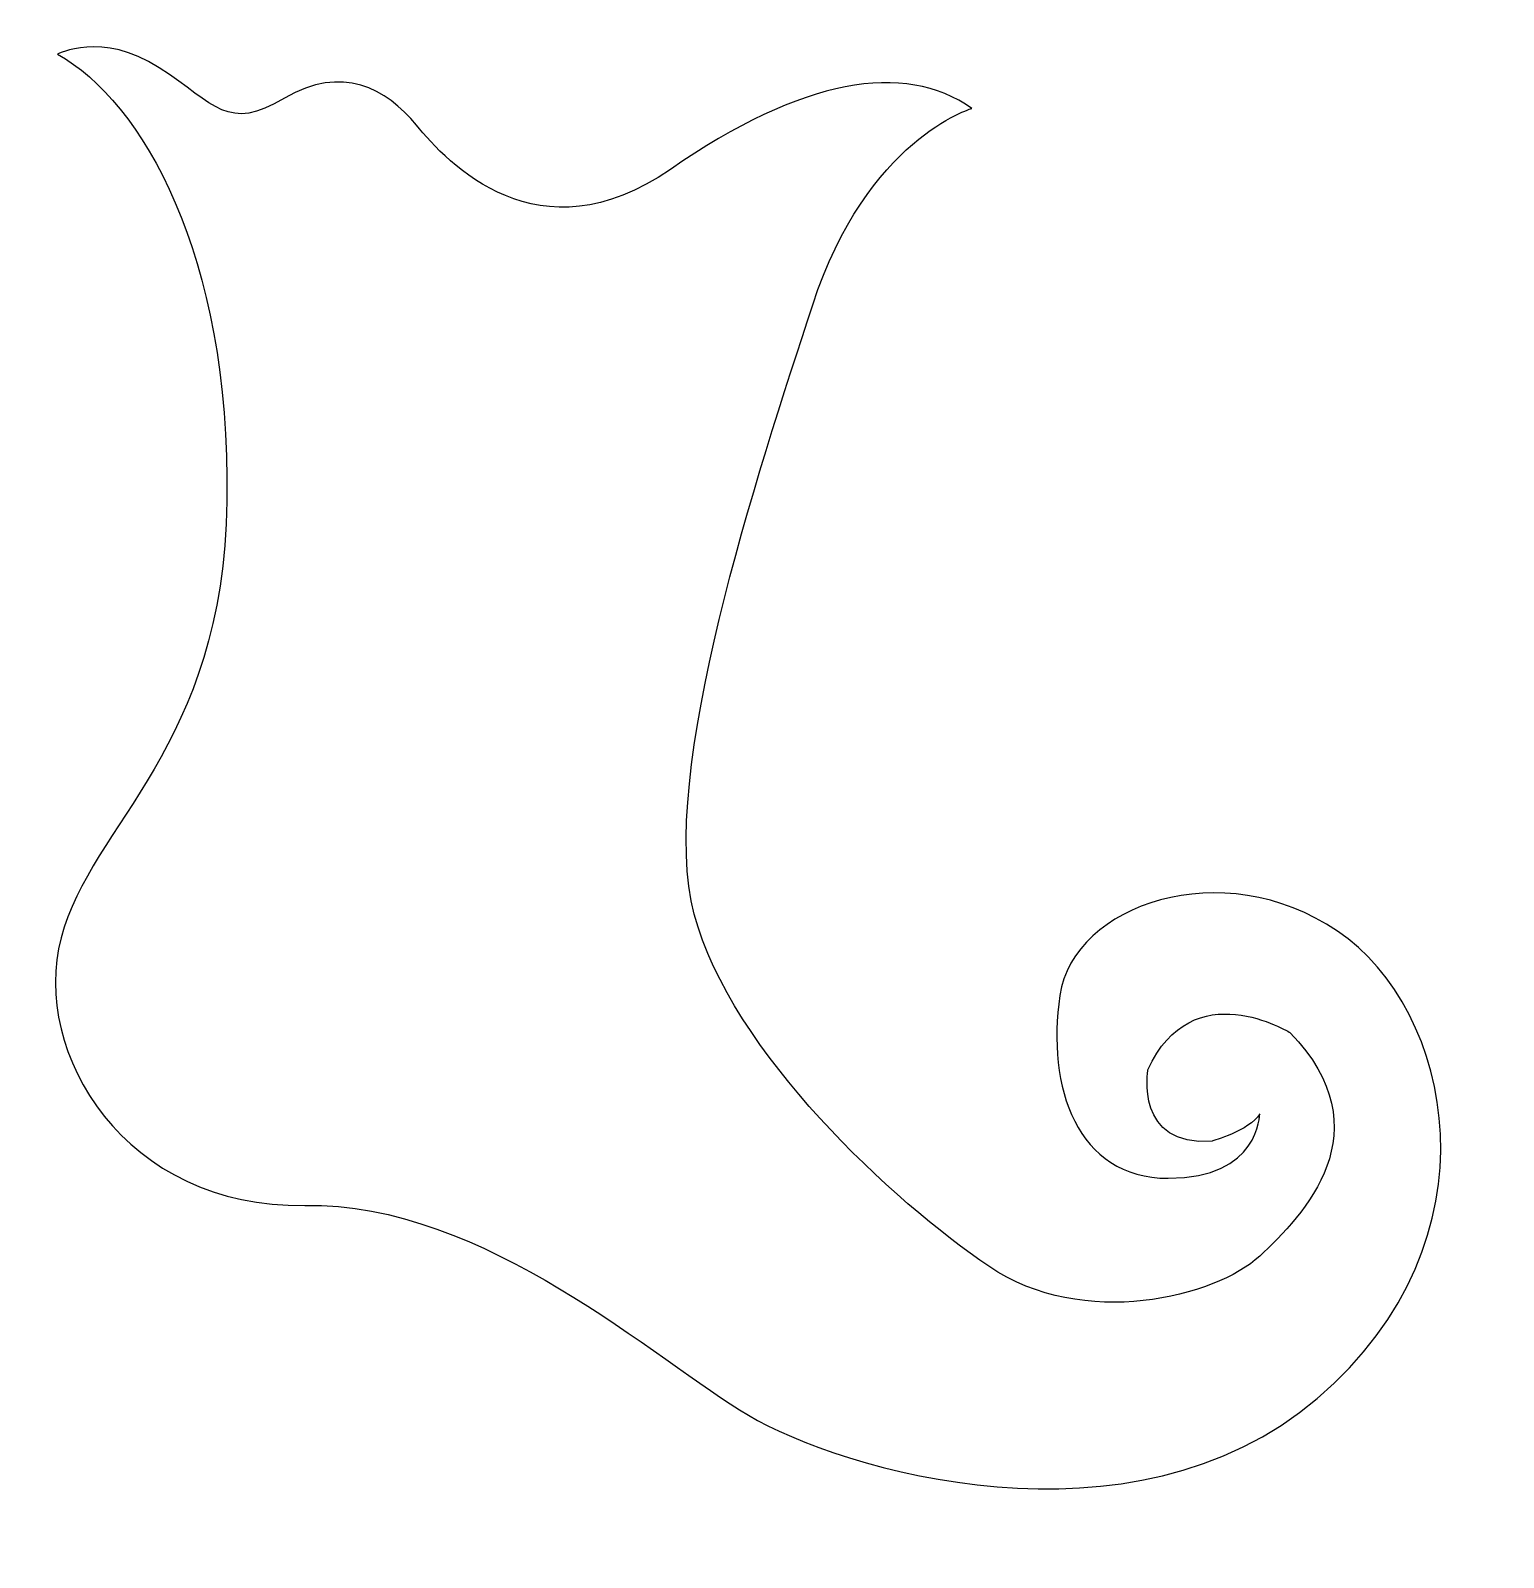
# Model space of a CAD drawing. Header units: centimetres. Extents: x -7.6 to 8, y -8.4 to 7.8.
import ezdxf

# ---------------------------------------------------------------- set-up
doc = ezdxf.new("R2010")
doc.units = ezdxf.units.CM
doc.header["$MEASUREMENT"] = 0
doc.layers.add('Camada 1', color=7, linetype='Continuous')

msp = doc.modelspace()

# ---------------------------------------------------------------- linework, layer by layer
at = {"layer": 'Camada 1'}
msp.add_open_spline([(2.3795, 7.01162), (2.3795, 7.01162), (1.26373, 6.68753), (0.68762, 4.92361), (0.68762, 4.92361), (0.11162, 3.15974), (-0.96835, -0.08027), (-0.57243, -1.55625), (-0.57243, -1.55625), (-0.17632, -3.03223), (1.55151, -4.61624), (2.55958, -5.30016), (2.55958, -5.30016), (3.56756, -5.984), (4.9715, -5.62417), (5.4396, -5.19221), (5.4396, -5.19221), (5.90741, -4.76012), (6.77143, -3.86022), (5.76361, -2.81628), (5.76361, -2.81628), (5.76361, -2.81628), (4.71964, -2.16813), (4.2517, -3.2121), (4.2517, -3.2121), (4.2517, -3.2121), (4.10755, -4.04001), (4.93554, -3.96804), (4.93554, -3.96804), (4.93554, -3.96804), (5.33165, -3.86022), (5.4396, -3.68017), (5.4396, -3.68017), (5.4396, -3.68017), (5.4396, -4.36414), (4.46763, -4.36414), (4.46763, -4.36414), (3.49563, -4.36414), (3.17157, -3.39217), (3.31555, -2.42014), (3.31555, -2.42014), (3.45956, -1.44825), (5.04352, -0.90839), (6.26759, -1.73617), (6.26759, -1.73617), (7.49155, -2.56416), (8.03143, -5.01227), (6.05161, -6.70409), (6.05161, -6.70409), (4.07149, -8.39597), (0.97574, -7.45995), (0.00371, -6.88401), (0.00371, -6.88401), (-0.96832, -6.30812), (-2.80423, -4.61624), (-4.71217, -4.65214), (-4.71217, -4.65214), (-6.62021, -4.68812), (-7.62806, -3.03202), (-7.30405, -1.80813), (-7.30405, -1.80813), (-6.98009, -0.58425), (-5.57621, 0.20784), (-5.54026, 2.83581), (-5.54026, 2.83581), (-5.50421, 5.46354), (-6.4402, 7.08372), (-7.34023, 7.58769), (-7.34023, 7.58769), (-7.34023, 7.58769), (-6.87216, 7.83949), (-6.26017, 7.44357), (-6.26017, 7.44357), (-5.64832, 7.04754), (-5.54024, 6.75954), (-4.92815, 7.11956), (-4.92815, 7.11956), (-4.31617, 7.4795), (-3.84828, 7.22767), (-3.52414, 6.83159), (-3.52414, 6.83159), (-3.20013, 6.43567), (-2.22824, 5.39162), (-0.82423, 6.36354), (-0.82423, 6.36354), (0.57965, 7.33557), (1.6597, 7.51552), (2.3795, 7.01162)], degree=3, knots=[0, 0, 0, 0, 0.04347826, 0.04347826, 0.04347826, 0.04347826, 0.08695652, 0.08695652, 0.08695652, 0.08695652, 0.13043478, 0.13043478, 0.13043478, 0.13043478, 0.17391304, 0.17391304, 0.17391304, 0.17391304, 0.2173913, 0.2173913, 0.2173913, 0.2173913, 0.26086957, 0.26086957, 0.26086957, 0.26086957, 0.30434783, 0.30434783, 0.30434783, 0.30434783, 0.34782609, 0.34782609, 0.34782609, 0.34782609, 0.39130435, 0.39130435, 0.39130435, 0.39130435, 0.43478261, 0.43478261, 0.43478261, 0.43478261, 0.47826087, 0.47826087, 0.47826087, 0.47826087, 0.52173913, 0.52173913, 0.52173913, 0.52173913, 0.56521739, 0.56521739, 0.56521739, 0.56521739, 0.60869565, 0.60869565, 0.60869565, 0.60869565, 0.65217391, 0.65217391, 0.65217391, 0.65217391, 0.69565217, 0.69565217, 0.69565217, 0.69565217, 0.73913043, 0.73913043, 0.73913043, 0.73913043, 0.7826087, 0.7826087, 0.7826087, 0.7826087, 0.82608696, 0.82608696, 0.82608696, 0.82608696, 0.86956522, 0.86956522, 0.86956522, 0.86956522, 0.91304348, 0.91304348, 0.91304348, 0.91304348, 1, 1, 1, 1], dxfattribs=at)

doc.saveas('drawing.dxf')
